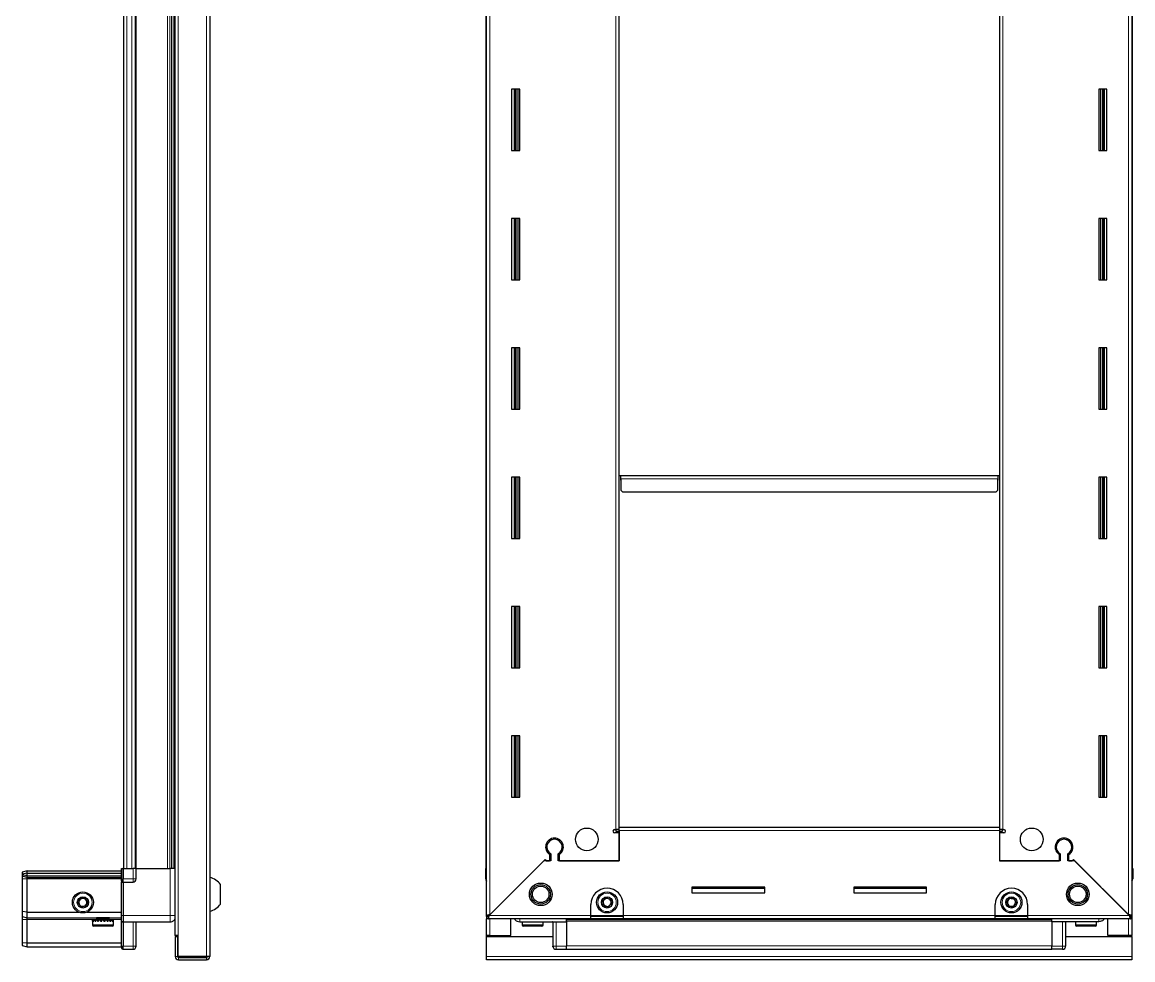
# Model space of a CAD drawing. Header units: millimetres. Extents: x 964 to 3295, y -1059 to 1451.
# Drawn here: x 2532 to 3219, y 94 to 674 of the extents above; entities that cross this region are included whole.
import ezdxf

# ---------------------------------------------------------------- set-up
doc = ezdxf.new("R2010")
doc.units = ezdxf.units.MM

msp = doc.modelspace()

# ---------------------------------------------------------------- linework, layer by layer
at = {"color": 8, "linetype": 'Continuous', "lineweight": 18}
for p, q in [((2646.38, 1290.97), (2646.38, 96.17)), ((2628.98, 1278.07), (2628.98, 109.07)), ((2821.64, 1265.22), (2821.64, 121.92)), ((3216.44, 121.92), (3216.44, 1265.22)), ((2597.13, 1236.57), (2597.13, 150.57)), ((2600.33, 1236.57), (2600.33, 150.57)), ((2602.98, 1236.57), (2602.98, 150.57)), ((2622.39, 150.57), (2622.39, 1236.57)), ((2623.8, 1236.57), (2623.8, 150.57)), ((2626.25, 150.57), (2626.25, 1236.57)), ((2899.44, 174.57), (2899.44, 1212.57)), ((3138.64, 1212.57), (3138.64, 174.57)), ((2836.54, 632.57), (2836.54, 594.57)), ((2837.78, 632.57), (2837.78, 594.57)), ((3200.3, 594.57), (3200.3, 632.57)), ((3201.54, 594.57), (3201.54, 632.57)), ((2836.54, 552.57), (2836.54, 514.57)), ((2837.78, 552.57), (2837.78, 514.57)), ((3200.3, 514.57), (3200.3, 552.57)), ((3201.54, 514.57), (3201.54, 552.57)), ((2836.54, 472.57), (2836.54, 434.57)), ((2837.78, 472.57), (2837.78, 434.57)), ((3200.3, 434.57), (3200.3, 472.57)), ((3201.54, 434.57), (3201.54, 472.57)), ((2836.54, 392.57), (2836.54, 354.57)), ((2837.78, 392.57), (2837.78, 354.57)), ((2902.54, 391.47), (3135.54, 391.47)), ((3200.3, 354.57), (3200.3, 392.57)), ((3201.54, 354.57), (3201.54, 392.57)), ((2836.54, 312.57), (2836.54, 274.57)), ((2837.78, 312.57), (2837.78, 274.57)), ((3200.3, 274.57), (3200.3, 312.57)), ((3201.54, 274.57), (3201.54, 312.57)), ((2836.54, 232.57), (2836.54, 194.57)), ((2837.78, 232.57), (2837.78, 194.57)), ((3200.3, 194.57), (3200.3, 232.57)), ((3201.54, 194.57), (3201.54, 232.57)), ((3136.54, 173.97), (2901.54, 173.97)), ((2594.98, 150.57), (2594.65, 150.57)), ((2600.98, 150.57), (2600.98, 144.07)), ((2623.98, 150.57), (2623.98, 121.57)), ((2535.48, 144.07), (2532.48, 144.07)), ((2535.48, 144.07), (2593.78, 144.07)), ((2594.98, 141.87), (2593.78, 141.87)), ((2594.98, 144.07), (2594.65, 144.07)), ((2594.98, 144.07), (2600.98, 144.07)), ((2602.98, 144.07), (2600.98, 144.07)), ((2600.98, 144.07), (2600.98, 142.07)), ((2819.54, 144.07), (2819.04, 144.07)), ((3218.54, 144.07), (3219.04, 144.07)), ((2532.48, 119.07), (2535.48, 119.07)), ((2535.48, 119.07), (2578.48, 119.07)), ((2586.48, 119.07), (2593.78, 119.07)), ((2594.98, 121.57), (2593.78, 121.57)), ((2594.98, 117.37), (2593.78, 117.37)), ((2594.98, 121.57), (2623.98, 121.57)), ((2600.98, 117.57), (2600.98, 102.57)), ((2821.14, 121.42), (2884.04, 121.42)), ((2821.64, 109.07), (2821.64, 119.32)), ((2862.54, 102.57), (2862.54, 117.57)), ((2869.04, 119.31), (3169.04, 119.31)), ((2869.04, 118.07), (3169.04, 118.07)), ((2904.04, 121.42), (2884.04, 121.42)), ((2904.04, 121.42), (3134.04, 121.42)), ((3154.04, 121.42), (3134.04, 121.42)), ((3154.04, 121.42), (3216.94, 121.42)), ((3175.54, 102.57), (3175.54, 117.57)), ((3216.44, 119.32), (3216.44, 109.07)), ((2588.98, 115.67), (2575.98, 115.67)), ((2845.84, 115.67), (2841.54, 115.67)), ((2854.54, 115.67), (2845.84, 115.67)), ((3191.51, 115.67), (3183.54, 115.67)), ((3196.54, 115.67), (3191.51, 115.67)), ((2821.64, 108.57), (2821.64, 109.07)), ((3216.44, 109.07), (3216.44, 108.57)), ((2594.98, 102.57), (2593.78, 102.57)), ((2594.98, 102.57), (2600.98, 102.57)), ((2600.98, 102.57), (2602.98, 102.57)), ((2600.98, 102.57), (2600.98, 100.57)), ((2628.48, 96.17), (2626.98, 96.17)), ((3218.54, 96.17), (2819.54, 96.17)), ((2860.54, 102.57), (2862.54, 102.57)), ((2869.04, 102.57), (2862.54, 102.57)), ((2862.54, 100.57), (2862.54, 102.57)), ((2869.04, 102.72), (3169.04, 102.72)), ((3169.04, 102.57), (3175.54, 102.57)), ((3177.54, 102.57), (3175.54, 102.57)), ((3175.54, 100.57), (3175.54, 102.57)), ((2629.08, 95.57), (2629.08, 94.07))]:
    msp.add_line(p, q, dxfattribs=at)
at = {"color": 7, "linetype": 'Continuous', "lineweight": 25}
for p, q in [((2648.48, 1290.97), (2648.48, 96.17)), ((2626.88, 1278.07), (2626.88, 109.07)), ((2819.54, 121.32), (2819.54, 1265.82)), ((3218.54, 1265.82), (3218.54, 121.32)), ((2595.13, 1236.57), (2595.13, 150.57)), ((2602.33, 1236.57), (2602.33, 150.57)), ((2625.01, 150.57), (2625.01, 1236.57)), ((2625.04, 150.57), (2625.04, 1236.57)), ((2626.83, 1236.57), (2626.83, 150.57)), ((2819.19, 1236.57), (2819.19, 150.57)), ((3218.89, 150.57), (3218.89, 1236.57)), ((2901.54, 176.07), (2901.54, 1211.07)), ((3136.54, 1211.07), (3136.54, 176.07)), ((2840.04, 632.57), (2835.04, 632.57)), ((2835.04, 632.57), (2835.04, 594.57)), ((2837.19, 594.57), (2837.19, 632.57)), ((2838.98, 594.57), (2838.98, 632.57)), ((2839.02, 594.57), (2839.02, 632.57)), ((2840.04, 594.57), (2840.04, 632.57)), ((3198.04, 632.57), (3198.04, 594.57)), ((3203.04, 632.57), (3198.04, 632.57)), ((3199.06, 632.57), (3199.06, 594.57)), ((3199.1, 632.57), (3199.1, 594.57)), ((3200.89, 632.57), (3200.89, 594.57)), ((3203.04, 594.57), (3203.04, 632.57)), ((2835.04, 594.57), (2840.04, 594.57)), ((3198.04, 594.57), (3203.04, 594.57)), ((2840.04, 552.57), (2835.04, 552.57)), ((2835.04, 552.57), (2835.04, 514.57)), ((2837.19, 514.57), (2837.19, 552.57)), ((2838.98, 514.57), (2838.98, 552.57)), ((2839.02, 514.57), (2839.02, 552.57)), ((2840.04, 514.57), (2840.04, 552.57)), ((3198.04, 552.57), (3198.04, 514.57)), ((3203.04, 552.57), (3198.04, 552.57)), ((3199.06, 552.57), (3199.06, 514.57)), ((3199.1, 552.57), (3199.1, 514.57)), ((3200.89, 552.57), (3200.89, 514.57)), ((3203.04, 514.57), (3203.04, 552.57)), ((2835.04, 514.57), (2840.04, 514.57)), ((3198.04, 514.57), (3203.04, 514.57)), ((2840.04, 472.57), (2835.04, 472.57)), ((2835.04, 472.57), (2835.04, 434.57)), ((2837.19, 434.57), (2837.19, 472.57)), ((2838.98, 434.57), (2838.98, 472.57)), ((2839.02, 434.57), (2839.02, 472.57)), ((2840.04, 434.57), (2840.04, 472.57)), ((3198.04, 472.57), (3198.04, 434.57)), ((3203.04, 472.57), (3198.04, 472.57)), ((3199.06, 472.57), (3199.06, 434.57)), ((3199.1, 472.57), (3199.1, 434.57)), ((3200.89, 472.57), (3200.89, 434.57)), ((3203.04, 434.57), (3203.04, 472.57)), ((2835.04, 434.57), (2840.04, 434.57)), ((3198.04, 434.57), (3203.04, 434.57)), ((2840.04, 392.57), (2835.04, 392.57)), ((2835.04, 392.57), (2835.04, 354.57)), ((2837.19, 354.57), (2837.19, 392.57)), ((2838.98, 354.57), (2838.98, 392.57)), ((2839.02, 354.57), (2839.02, 392.57)), ((2840.04, 354.57), (2840.04, 392.57)), ((2901.54, 393.57), (2902.29, 393.57)), ((2902.29, 393.57), (2902.29, 390.72)), ((2902.54, 391.47), (2902.54, 393.57)), ((2902.54, 393.57), (3135.54, 393.57)), ((2902.54, 391.47), (2902.54, 384.57)), ((3135.54, 393.57), (3135.54, 391.47)), ((3135.54, 384.57), (3135.54, 391.47)), ((3135.79, 390.72), (3135.79, 393.57)), ((3135.79, 393.57), (3136.54, 393.57)), ((3198.04, 392.57), (3198.04, 354.57)), ((3203.04, 392.57), (3198.04, 392.57)), ((3199.06, 392.57), (3199.06, 354.57)), ((3199.1, 392.57), (3199.1, 354.57)), ((3200.89, 392.57), (3200.89, 354.57)), ((3203.04, 354.57), (3203.04, 392.57)), ((2902.29, 390.72), (2902.54, 390.72)), ((2902.54, 384.57), (2903.54, 383.57)), ((3134.54, 383.57), (3135.54, 384.57)), ((3135.54, 390.72), (3135.79, 390.72)), ((2903.54, 383.57), (3134.54, 383.57)), ((2835.04, 354.57), (2840.04, 354.57)), ((3198.04, 354.57), (3203.04, 354.57)), ((2840.04, 312.57), (2835.04, 312.57)), ((2835.04, 312.57), (2835.04, 274.57)), ((2837.19, 274.57), (2837.19, 312.57)), ((2838.98, 274.57), (2838.98, 312.57)), ((2839.02, 274.57), (2839.02, 312.57)), ((2840.04, 274.57), (2840.04, 312.57)), ((3198.04, 312.57), (3198.04, 274.57)), ((3203.04, 312.57), (3198.04, 312.57)), ((3199.06, 312.57), (3199.06, 274.57)), ((3199.1, 312.57), (3199.1, 274.57)), ((3200.89, 312.57), (3200.89, 274.57)), ((3203.04, 274.57), (3203.04, 312.57)), ((2835.04, 274.57), (2840.04, 274.57)), ((3198.04, 274.57), (3203.04, 274.57)), ((2840.04, 232.57), (2835.04, 232.57)), ((2835.04, 232.57), (2835.04, 194.57)), ((2837.19, 194.57), (2837.19, 232.57)), ((2838.98, 194.57), (2838.98, 232.57)), ((2839.02, 194.57), (2839.02, 232.57)), ((2840.04, 194.57), (2840.04, 232.57)), ((3198.04, 232.57), (3198.04, 194.57)), ((3203.04, 232.57), (3198.04, 232.57)), ((3199.06, 232.57), (3199.06, 194.57)), ((3199.1, 232.57), (3199.1, 194.57)), ((3200.89, 232.57), (3200.89, 194.57)), ((3203.04, 194.57), (3203.04, 232.57)), ((2835.04, 194.57), (2840.04, 194.57)), ((3198.04, 194.57), (3203.04, 194.57)), ((2898.69, 174.57), (2899.44, 174.57)), ((2901.54, 172.57), (2898.69, 172.57)), ((2901.54, 174.57), (2899.44, 174.57)), ((2899.54, 174.57), (2899.54, 173.57)), ((2899.54, 173.57), (2901.54, 173.57)), ((2901.54, 173.97), (2901.54, 176.07)), ((2901.54, 176.07), (3136.54, 176.07)), ((2901.54, 173.97), (2901.54, 155.32)), ((2901.54, 155.32), (2901.54, 172.57)), ((3136.54, 176.07), (3136.54, 173.97)), ((3138.64, 174.57), (3136.54, 174.57)), ((3136.54, 173.97), (3136.54, 155.32)), ((3136.54, 173.57), (3138.54, 173.57)), ((3136.54, 172.57), (3136.54, 155.32)), ((3139.39, 172.57), (3136.54, 172.57)), ((3138.54, 173.57), (3138.54, 174.57)), ((3138.64, 174.57), (3139.39, 174.57)), ((2859.54, 168.94), (2859.54, 168.18)), ((3178.54, 168.94), (3178.54, 168.18)), ((2858.54, 159.21), (2858.54, 155.32)), ((2859.24, 159.61), (2859.24, 155.32)), ((2863.84, 155.32), (2863.84, 159.61)), ((2864.54, 155.32), (2864.54, 159.21)), ((3173.54, 159.21), (3173.54, 155.32)), ((3174.24, 159.61), (3174.24, 155.32)), ((3178.84, 155.32), (3178.84, 159.61)), ((3179.54, 155.32), (3179.54, 159.21)), ((2855.04, 155.32), (2821.14, 121.42)), ((2821.64, 121.92), (2855.74, 156.02)), ((2859.24, 155.32), (2855.04, 155.32)), ((2855.74, 156.02), (2856.44, 155.32)), ((2856.44, 155.32), (2858.54, 155.32)), ((2901.54, 155.32), (2863.84, 155.32)), ((2864.54, 155.32), (2901.54, 155.32)), ((3174.24, 155.32), (3136.54, 155.32)), ((3136.54, 155.32), (3173.54, 155.32)), ((3183.04, 155.32), (3178.84, 155.32)), ((3179.54, 155.32), (3181.64, 155.32)), ((3181.64, 155.32), (3182.34, 156.02)), ((3182.34, 156.02), (3216.44, 121.92)), ((3216.94, 121.42), (3183.04, 155.32)), ((2535.48, 149.07), (2532.48, 148.27)), ((2532.48, 148.27), (2532.48, 147.12)), ((2535.48, 147.57), (2532.48, 147.12)), ((2532.48, 147.12), (2532.48, 146.62)), ((2535.48, 146.07), (2532.48, 146.62)), ((2532.48, 146.62), (2532.48, 145.87)), ((2535.48, 145.07), (2532.48, 145.87)), ((2532.48, 145.87), (2532.48, 144.07)), ((2535.48, 147.57), (2535.48, 149.07)), ((2535.48, 149.07), (2593.78, 149.07)), ((2535.48, 146.07), (2535.48, 147.57)), ((2535.48, 147.57), (2593.78, 147.57)), ((2535.48, 146.07), (2593.78, 146.07)), ((2535.48, 145.07), (2535.48, 146.07)), ((2535.48, 145.07), (2593.78, 145.07)), ((2535.48, 144.07), (2535.48, 145.07)), ((2593.78, 142.75), (2593.78, 150.57)), ((2593.78, 150.57), (2594.65, 150.57)), ((2594.65, 150.57), (2594.65, 150.57)), ((2594.65, 150.57), (2594.65, 144.07)), ((2594.98, 150.57), (2594.65, 150.57)), ((2594.98, 150.57), (2594.98, 144.07)), ((2594.98, 150.57), (2594.98, 150.57)), ((2594.98, 150.57), (2594.98, 144.07)), ((2594.98, 150.57), (2600.98, 150.57)), ((2602.98, 150.57), (2600.98, 150.57)), ((2602.98, 144.07), (2602.98, 150.57)), ((2602.98, 150.57), (2623.98, 150.57)), ((2819.04, 150.57), (2819.04, 150.57)), ((2819.04, 144.07), (2819.04, 150.57)), ((2819.04, 150.57), (2819.04, 150.57)), ((2819.04, 150.57), (2819.04, 144.07)), ((2819.54, 150.57), (2819.04, 150.57)), ((3218.54, 150.57), (3219.04, 150.57)), ((3219.04, 150.57), (3219.04, 150.57)), ((3219.04, 144.07), (3219.04, 150.57)), ((3219.04, 150.57), (3219.04, 144.07)), ((2532.48, 144.07), (2532.48, 123.9)), ((2535.48, 123.57), (2535.48, 144.07)), ((2593.78, 142.75), (2593.78, 142.07)), ((2594.98, 142.07), (2593.78, 142.07)), ((2593.78, 141.87), (2593.78, 142.07)), ((2593.78, 121.57), (2593.78, 141.87)), ((2594.98, 142.07), (2594.98, 144.07)), ((2594.98, 142.07), (2594.98, 141.87)), ((2594.98, 142.07), (2600.98, 142.07)), ((2594.98, 141.87), (2594.98, 121.57)), ((2655.08, 128.57), (2655.08, 140.57)), ((2819.54, 142.75), (2819.54, 142.75)), ((2991.54, 139.07), (2946.54, 139.07)), ((2946.54, 139.07), (2946.54, 135.57)), ((2946.54, 138.32), (2991.54, 138.32)), ((2991.54, 135.57), (2991.54, 139.07)), ((3091.54, 139.07), (3046.54, 139.07)), ((3046.54, 139.07), (3046.54, 135.57)), ((3046.54, 138.32), (3091.54, 138.32)), ((3091.54, 135.57), (3091.54, 139.07)), ((2946.54, 135.57), (2991.54, 135.57)), ((3046.54, 135.57), (3091.54, 135.57)), ((2535.48, 123.57), (2532.48, 123.9)), ((2532.48, 123.9), (2532.48, 120.87)), ((2884.04, 121.42), (2884.04, 128.32)), ((2904.04, 128.32), (2904.04, 121.42)), ((3134.04, 121.42), (3134.04, 128.32)), ((3154.04, 128.32), (3154.04, 121.42)), ((2532.48, 120.87), (2535.48, 120.07)), ((2532.48, 120.87), (2532.48, 119.07)), ((2532.48, 119.07), (2532.48, 104.73)), ((2535.48, 123.57), (2567.48, 123.57)), ((2535.48, 120.07), (2535.48, 123.57)), ((2535.48, 120.07), (2593.78, 120.07)), ((2535.48, 119.07), (2535.48, 120.07)), ((2535.48, 104.57), (2535.48, 119.07)), ((2572.48, 123.57), (2593.78, 123.57)), ((2575.98, 118.57), (2575.98, 115.67)), ((2576, 118.57), (2575.98, 118.57)), ((2576, 118.07), (2576, 118.57)), ((2576.1, 118.57), (2576, 118.57)), ((2576, 118.07), (2576.1, 118.07)), ((2576.1, 118.07), (2576.1, 118.57)), ((2576.47, 118.57), (2576.1, 118.57)), ((2576.47, 118.07), (2576.47, 118.57)), ((2576.79, 118.57), (2576.47, 118.57)), ((2576.47, 118.07), (2576.79, 118.07)), ((2576.79, 118.07), (2576.79, 118.57)), ((2577.53, 118.57), (2576.79, 118.57)), ((2577.53, 118.07), (2577.53, 118.57)), ((2578.04, 118.57), (2577.53, 118.57)), ((2577.53, 118.07), (2578.04, 118.07)), ((2578.04, 118.07), (2578.04, 118.57)), ((2579.07, 118.57), (2578.04, 118.57)), ((2578.08, 118.67), (2578.08, 118.57)), ((2586.88, 118.67), (2578.08, 118.67)), ((2578.48, 120.07), (2578.48, 120.04)), ((2578.48, 120.04), (2579.17, 119.55)), ((2586.48, 120.04), (2578.48, 120.04)), ((2579.17, 119.55), (2578.48, 119.07)), ((2586.48, 119.07), (2578.48, 119.07)), ((2579.07, 118.07), (2579.07, 118.57)), ((2579.72, 118.57), (2579.07, 118.57)), ((2579.07, 118.07), (2579.72, 118.07)), ((2585.79, 119.55), (2579.17, 119.55)), ((2579.72, 118.07), (2579.72, 118.57)), ((2580.95, 118.57), (2579.72, 118.57)), ((2580.95, 118.07), (2580.95, 118.57)), ((2581.44, 118.57), (2580.95, 118.57)), ((2580.95, 118.07), (2581.68, 118.07)), ((2581.44, 118.07), (2581.44, 118.57)), ((2581.68, 118.07), (2581.68, 118.57)), ((2582.98, 118.57), (2581.68, 118.57)), ((2582.98, 118.07), (2582.98, 118.57)), ((2582.98, 118.07), (2583.71, 118.07)), ((2583.31, 118.07), (2583.31, 118.57)), ((2583.71, 118.57), (2583.31, 118.57)), ((2583.71, 118.07), (2583.71, 118.57)), ((2584.95, 118.57), (2583.71, 118.57)), ((2584.95, 118.07), (2584.95, 118.57)), ((2585.62, 118.57), (2584.95, 118.57)), ((2584.95, 118.07), (2585.62, 118.07)), ((2585.62, 118.07), (2585.62, 118.57)), ((2586.69, 118.57), (2585.62, 118.57)), ((2585.79, 119.55), (2586.48, 120.04)), ((2586.48, 119.07), (2585.79, 119.55)), ((2586.48, 120.04), (2586.48, 120.07)), ((2586.69, 118.07), (2586.69, 118.57)), ((2587.23, 118.57), (2586.69, 118.57)), ((2586.69, 118.07), (2587.23, 118.07)), ((2586.88, 118.57), (2586.88, 118.67)), ((2587.23, 118.07), (2587.23, 118.57)), ((2588.02, 118.57), (2587.23, 118.57)), ((2588.02, 118.07), (2588.02, 118.57)), ((2588.37, 118.57), (2588.02, 118.57)), ((2588.02, 118.07), (2588.37, 118.07)), ((2588.37, 118.07), (2588.37, 118.57)), ((2588.8, 118.57), (2588.37, 118.57)), ((2588.8, 118.07), (2588.8, 118.57)), ((2588.93, 118.57), (2588.8, 118.57)), ((2588.8, 118.07), (2588.93, 118.07)), ((2588.93, 118.07), (2588.93, 118.57)), ((2588.98, 118.57), (2588.93, 118.57)), ((2588.98, 115.67), (2588.98, 118.57)), ((2593.78, 117.57), (2593.78, 121.57)), ((2594.98, 117.57), (2593.78, 117.57)), ((2593.78, 117.37), (2593.78, 117.57)), ((2593.78, 102.57), (2593.78, 117.37)), ((2594.98, 121.57), (2594.98, 117.57)), ((2594.98, 117.57), (2594.98, 117.37)), ((2594.98, 117.57), (2623.98, 117.57)), ((2594.98, 117.37), (2594.98, 102.57)), ((2594.98, 117.37), (2594.98, 102.57)), ((2602.98, 102.57), (2602.98, 117.57)), ((2819.54, 120.82), (2819.54, 121.32)), ((2821.04, 121.32), (2819.54, 121.32)), ((2819.54, 120.82), (2819.54, 119.32)), ((2820.54, 120.82), (2819.54, 120.82)), ((2819.54, 109.07), (2819.54, 119.32)), ((2820.54, 119.32), (2819.54, 119.32)), ((2820.54, 120.82), (2820.54, 119.32)), ((2884.04, 119.32), (2820.54, 119.32)), ((2834.54, 109.07), (2834.54, 119.32)), ((2840.04, 117.57), (2869.04, 117.57)), ((2841.54, 117.57), (2841.54, 115.67)), ((2854.54, 115.67), (2854.54, 117.57)), ((2860.54, 117.57), (2860.54, 102.57)), ((3169.04, 118.72), (2869.04, 118.72)), ((2869.04, 117.57), (2869.04, 118.07)), ((2869.04, 117.57), (2869.04, 102.57)), ((2884.04, 119.32), (2884.04, 121.42)), ((2904.04, 120.82), (2884.04, 120.82)), ((2904.04, 119.32), (2884.04, 119.32)), ((2904.04, 121.42), (2904.04, 119.32)), ((3134.04, 119.32), (2904.04, 119.32)), ((3134.04, 119.32), (3134.04, 121.42)), ((3154.04, 120.82), (3134.04, 120.82)), ((3154.04, 119.32), (3134.04, 119.32)), ((3154.04, 121.42), (3154.04, 119.32)), ((3217.54, 119.32), (3154.04, 119.32)), ((3169.04, 117.57), (3169.04, 118.07)), ((3198.04, 117.57), (3169.04, 117.57)), ((3169.04, 117.57), (3169.04, 102.57)), ((3177.54, 117.57), (3177.54, 102.57)), ((3183.54, 117.57), (3183.54, 115.67)), ((3196.54, 115.67), (3196.54, 117.57)), ((3203.54, 109.07), (3203.54, 119.32)), ((3217.04, 121.32), (3218.54, 121.32)), ((3217.54, 120.82), (3217.54, 119.32)), ((3218.54, 120.82), (3217.54, 120.82)), ((3218.54, 119.32), (3217.54, 119.32)), ((3218.54, 121.32), (3218.54, 120.82)), ((3218.54, 120.82), (3218.54, 119.32)), ((3218.54, 119.32), (3218.54, 109.07)), ((2588.18, 114.87), (2576.78, 114.87)), ((2846.11, 114.87), (2842.34, 114.87)), ((2853.74, 114.87), (2846.11, 114.87)), ((3191.33, 114.87), (3184.34, 114.87)), ((3195.74, 114.87), (3191.33, 114.87)), ((2532.48, 104.73), (2535.48, 104.57)), ((2532.48, 104.73), (2532.48, 102.87)), ((2535.48, 104.57), (2593.78, 104.57)), ((2535.48, 102.07), (2535.48, 104.57)), ((2628.98, 109.07), (2626.88, 109.07)), ((2626.98, 108.57), (2628.48, 108.57)), ((2626.98, 108.57), (2626.98, 96.17)), ((2628.48, 108.57), (2628.48, 96.17)), ((2628.98, 96.17), (2628.98, 109.07)), ((2821.64, 109.07), (2819.54, 109.07)), ((2819.54, 108.57), (2819.54, 109.07)), ((2819.54, 96.17), (2819.54, 108.57)), ((2819.54, 108.57), (2860.54, 108.57)), ((2821.04, 108.57), (2821.04, 109.07)), ((2821.64, 109.07), (2834.54, 109.07)), ((3177.54, 108.57), (3218.54, 108.57)), ((3216.44, 109.07), (3203.54, 109.07)), ((3218.54, 109.07), (3216.44, 109.07)), ((3217.04, 108.57), (3217.04, 109.07)), ((3218.54, 108.57), (3218.54, 109.07)), ((3218.54, 108.57), (3218.54, 96.17)), ((2532.48, 102.87), (2535.48, 102.07)), ((2535.48, 102.07), (2593.78, 102.07)), ((2593.78, 102.57), (2593.78, 101.07)), ((2593.78, 101.07), (2594.65, 100.57)), ((2594.98, 100.57), (2594.65, 100.57)), ((2594.98, 100.57), (2594.98, 102.57)), ((2594.98, 100.57), (2600.98, 100.57)), ((2646.38, 96.17), (2628.98, 96.17)), ((2648.48, 96.17), (2646.38, 96.17)), ((2819.54, 94.07), (2819.54, 96.17)), ((2860.54, 102.57), (2860.54, 102.57)), ((2862.54, 100.57), (2869.04, 100.57)), ((2862.54, 100.57), (2869.04, 100.57)), ((2869.04, 100.57), (2869.04, 102.57)), ((2869.04, 100.72), (3169.04, 100.72)), ((2869.04, 100.57), (2869.04, 100.57)), ((3169.04, 100.57), (3169.04, 102.57)), ((3175.54, 100.57), (3169.04, 100.57)), ((3169.04, 100.57), (3169.04, 100.57)), ((3169.04, 100.57), (3169.04, 100.57)), ((3175.54, 100.57), (3169.04, 100.57)), ((3176.86, 101.07), (3176.86, 101.07)), ((3218.54, 96.17), (3218.54, 94.07)), ((2629.08, 95.57), (2646.38, 95.57)), ((2629.08, 94.07), (2646.38, 94.07)), ((2646.38, 95.57), (2646.38, 94.07)), ((3218.54, 94.07), (2819.54, 94.07))]:
    msp.add_line(p, q, dxfattribs=at)
at = {"color": 7, "linetype": 'Continuous', "lineweight": 25, "flags": 128}
msp.add_lwpolyline([(2860.69, 101.82), (2860.58, 102.18), (2860.54, 102.57)], dxfattribs=at)
at = {"color": 7, "linetype": 'Continuous', "lineweight": 25}
for centre, radius in [((2881.54, 168.57), 7), ((3156.54, 168.57), 7), ((2853.04, 134.57), 7), ((2853.04, 134.57), 6.03), ((2853.04, 134.57), 5.1), ((3185.04, 134.57), 7), ((3185.04, 134.57), 6.02), ((3185.04, 134.57), 5.1), ((2569.98, 129.57), 6.5), ((2569.98, 129.57), 3.46), ((2894.04, 129.57), 6.5), ((2894.04, 129.57), 3.46), ((3144.04, 129.57), 6.5), ((3144.04, 129.57), 3.46)]:
    msp.add_circle(centre, radius, dxfattribs=at)
at = {"color": 8, "linetype": 'Continuous', "lineweight": 18}
for centre in [(2569.98, 129.57), (2894.04, 129.57), (3144.04, 129.57)]:
    msp.add_circle(centre, 5.7, dxfattribs=at)
at = {"color": 7, "linetype": 'Continuous', "lineweight": 25}
for centre, radius, start, end in [((2898.69, 173.57), 1, 90, 270), ((3139.39, 173.57), 1, 270, 90), ((2861.54, 163.82), 5.5, 303.05573, 236.94427), ((2861.54, 163.82), 4.8, 298.63099, 241.36901), ((3176.54, 163.82), 5.5, 303.05573, 236.94427), ((3176.54, 163.82), 4.8, 298.63099, 241.36901), ((2645.46, 133.55), 11.91, 36.1266, 75.29965), ((2600.98, 144.07), 2, 270, 0), ((2821.04, 144.07), 2, 180, 199.56674), ((2821.04, 144.07), 2, 180, 221.39416), ((2821.04, 144.07), 2, 213.78451, 221.40962), ((2894.04, 128.32), 10, 90, 180), ((2894.04, 128.32), 10, 0, 90), ((3144.04, 128.32), 10, 90, 180), ((3144.04, 128.32), 10, 0, 90), ((3217.04, 144.07), 2, 318.59038, 0), ((2569.98, 129.57), 2.5, 155.91157, 215.91157), ((2569.98, 129.57), 2.5, 95.91157, 155.91157), ((2569.98, 129.57), 2.5, 35.91157, 95.91157), ((2569.98, 129.57), 2.5, 335.91157, 35.91157), ((2894.04, 129.57), 2.5, 127.47401, 187.47401), ((2894.04, 129.57), 2.5, 67.47401, 127.47401), ((2894.04, 129.57), 2.5, 7.47401, 67.47401), ((3144.04, 129.57), 2.5, 147.04236, 207.04236), ((3144.04, 129.57), 2.5, 87.04236, 147.04236), ((3144.04, 129.57), 2.5, 27.04236, 87.04236), ((3144.04, 129.57), 2.5, 327.04236, 27.04236), ((2569.98, 129.57), 2.5, 215.91157, 275.91157), ((2569.98, 129.57), 2.5, 275.91157, 335.91157), ((2645.46, 135.6), 11.91, 284.70035, 323.8734), ((2894.04, 129.57), 2.5, 187.47401, 247.47401), ((2894.04, 129.57), 2.5, 247.47401, 307.47401), ((2894.04, 129.57), 2.5, 307.47401, 7.47401), ((3144.04, 129.57), 2.5, 207.04236, 267.04236), ((3144.04, 129.57), 2.5, 267.04236, 327.04236), ((2578.08, 119.07), 0.4, 270, 360), ((2586.88, 119.07), 0.4, 180, 270), ((2860.34, 117.37), 0.2, 0, 90), ((3177.74, 117.37), 0.2, 90, 180), ((2576.78, 115.67), 0.8, 180, 270), ((2588.18, 115.67), 0.8, 270, 360), ((2842.34, 115.67), 0.8, 180, 270), ((2853.74, 115.67), 0.8, 270, 0), ((3184.34, 115.67), 0.8, 180, 270), ((3195.74, 115.67), 0.8, 270, 0), ((2600.98, 102.57), 2, 270, 0), ((2629.08, 96.17), 2.1, 180, 270), ((2629.08, 96.17), 0.6, 180, 270), ((2646.38, 96.17), 0.6, 270, 0), ((2646.38, 96.17), 2.1, 270, 0), ((2862.54, 102.57), 2, 180, 270), ((3175.54, 102.57), 2, 270, 0), ((3175.54, 102.57), 2, 270, 288.58003), ((3175.54, 102.57), 2, 303.94202, 311.40962)]:
    msp.add_arc(centre, radius, start, end, dxfattribs=at)
msp.add_ellipse((2591.19, 144.07), major_axis=(3.46, 0), ratio=0.57735, start_param=5.560451, end_param=6.283185, dxfattribs=at)
for points, knots in [([(2626.83, 150.57), (2626.8, 150.57), (2626.58, 150.57), (2625.86, 150.57), (2624.89, 150.57), (2624.24, 150.57), (2623.98, 150.57)], [0, 0, 0, 0, 0.0717073, 0.4209791, 0.7702508, 1, 1, 1, 1]), ([(2567.11, 129.27), (2567.32, 129.74), (2567.72, 130.63), (2568.11, 131.5), (2568.29, 131.91)], [0, 0, 0, 0, 0.534686, 1, 1, 1, 1]), ([(2568.29, 131.91), (2568.63, 131.94), (2569.45, 132.03), (2570.44, 132.13), (2571.04, 132.19), (2571.16, 132.21)], [0, 0, 0, 0, 0.362901, 0.866875, 1, 1, 1, 1]), ([(2571.16, 132.21), (2571.46, 131.79), (2572.03, 131.01), (2572.59, 130.23), (2572.85, 129.87)], [0, 0, 0, 0, 0.5346859, 1, 1, 1, 1]), ([(2891.37, 130.68), (2891.47, 130.75), (2891.95, 131.12), (2892.74, 131.72), (2893.39, 132.22), (2893.66, 132.43)], [0, 0, 0, 0, 0.1331247, 0.6370994, 1, 1, 1, 1]), ([(2891.75, 127.81), (2891.68, 128.33), (2891.56, 129.28), (2891.43, 130.23), (2891.37, 130.68)], [0, 0, 0, 0, 0.534686, 1, 1, 1, 1]), ([(2893.66, 132.43), (2894.14, 132.24), (2895.03, 131.87), (2895.92, 131.5), (2896.33, 131.33)], [0, 0, 0, 0, 0.534686, 1, 1, 1, 1]), ([(2896.33, 131.33), (2896.4, 130.82), (2896.52, 129.86), (2896.65, 128.91), (2896.71, 128.47)], [0, 0, 0, 0, 0.534686, 1, 1, 1, 1]), ([(3141.16, 129.72), (3141.44, 130.15), (3141.96, 130.96), (3142.48, 131.77), (3142.73, 132.14)], [0, 0, 0, 0, 0.534686, 1, 1, 1, 1]), ([(3142.73, 132.14), (3142.85, 132.14), (3143.45, 132.1), (3144.44, 132.05), (3145.27, 132.01), (3145.61, 131.99)], [0, 0, 0, 0, 0.133125, 0.637099, 1, 1, 1, 1]), ([(3145.61, 131.99), (3145.84, 131.53), (3146.28, 130.67), (3146.72, 129.82), (3146.92, 129.42)], [0, 0, 0, 0, 0.534686, 1, 1, 1, 1]), ([(2568.81, 126.94), (2568.5, 127.35), (2567.94, 128.13), (2567.37, 128.91), (2567.11, 129.27)], [0, 0, 0, 0, 0.534686, 1, 1, 1, 1]), ([(2571.68, 127.23), (2571.55, 127.22), (2570.96, 127.16), (2569.97, 127.06), (2569.15, 126.97), (2568.81, 126.94)], [0, 0, 0, 0, 0.133125, 0.637099, 1, 1, 1, 1]), ([(2572.85, 129.87), (2572.64, 129.4), (2572.25, 128.52), (2571.86, 127.64), (2571.68, 127.23)], [0, 0, 0, 0, 0.534686, 1, 1, 1, 1]), ([(2894.41, 126.71), (2893.94, 126.91), (2893.05, 127.28), (2892.16, 127.64), (2891.75, 127.81)], [0, 0, 0, 0, 0.534686, 1, 1, 1, 1]), ([(2896.71, 128.47), (2896.43, 128.26), (2895.78, 127.75), (2894.99, 127.15), (2894.51, 126.78), (2894.41, 126.71)], [0, 0, 0, 0, 0.3629006, 0.8668753, 1, 1, 1, 1]), ([(3142.47, 127.15), (3142.23, 127.61), (3141.8, 128.47), (3141.36, 129.32), (3141.16, 129.72)], [0, 0, 0, 0, 0.534686, 1, 1, 1, 1]), ([(3145.35, 127), (3145.01, 127.02), (3144.19, 127.06), (3143.19, 127.11), (3142.59, 127.14), (3142.47, 127.15)], [0, 0, 0, 0, 0.362901, 0.866875, 1, 1, 1, 1]), ([(3146.92, 129.42), (3146.64, 128.99), (3146.12, 128.18), (3145.59, 127.37), (3145.35, 127)], [0, 0, 0, 0, 0.5346859, 1, 1, 1, 1]), ([(2623.98, 117.57), (2624.42, 117.62), (2625.1, 117.69), (2625.91, 118.13), (2626.47, 118.56), (2626.75, 118.94), (2626.88, 119.12)], [0, 0, 0, 0, 0.384298, 0.591173, 0.802437, 1, 1, 1, 1]), ([(2821.64, 121.92), (2821.39, 121.88), (2820.89, 121.79), (2820.25, 121.65), (2819.79, 121.52), (2819.57, 121.41), (2819.55, 121.34), (2819.54, 121.32)], [0, 0, 0, 0, 0.230255, 0.448522, 0.666786, 0.88505, 1, 1, 1, 1]), ([(2820.54, 119.32), (2820.59, 119.35), (2820.68, 119.4), (2820.81, 119.79), (2820.94, 120.35), (2821.05, 120.93), (2821.12, 121.3), (2821.14, 121.42)], [0, 0, 0, 0, 0.230255, 0.448522, 0.666786, 0.88505, 1, 1, 1, 1]), ([(2836.82, 119.32), (2836.94, 119.12), (2837.33, 118.47), (2838.49, 117.76), (2839.52, 117.63), (2840.04, 117.57)], [0, 0, 0, 0, 0.18225, 0.591125, 1, 1, 1, 1]), ([(2869.04, 117.57), (2869.04, 117.61), (2869.04, 117.68), (2869.04, 118.3), (2869.04, 118.86), (2869.04, 119.24), (2869.04, 119.25)], [0, 0, 0, 0, 0.330266, 0.660532, 0.990799, 1, 1, 1, 1]), ([(3169.04, 117.57), (3169.04, 117.61), (3169.04, 117.68), (3169.04, 118.3), (3169.04, 118.86), (3169.04, 119.24), (3169.04, 119.25)], [0, 0, 0, 0, 0.330267, 0.660534, 0.990802, 1, 1, 1, 1]), ([(3201.25, 119.32), (3201.13, 119.12), (3200.75, 118.47), (3199.59, 117.76), (3198.56, 117.63), (3198.04, 117.57)], [0, 0, 0, 0, 0.18225, 0.591125, 1, 1, 1, 1]), ([(3218.54, 121.32), (3218.51, 121.37), (3218.46, 121.46), (3218.07, 121.59), (3217.51, 121.72), (3216.93, 121.83), (3216.57, 121.9), (3216.44, 121.92)], [0, 0, 0, 0, 0.230255, 0.448522, 0.666786, 0.88505, 1, 1, 1, 1]), ([(3216.94, 121.42), (3216.99, 121.17), (3217.08, 120.67), (3217.21, 120.03), (3217.34, 119.57), (3217.45, 119.35), (3217.52, 119.33), (3217.54, 119.32)], [0, 0, 0, 0, 0.230255, 0.448522, 0.666786, 0.88505, 1, 1, 1, 1])]:
    msp.add_open_spline(points, degree=3, knots=knots, dxfattribs=at)
at = {"color": 8, "linetype": 'Continuous', "lineweight": 18}
for points, knots in [([(2623.98, 121.57), (2624.42, 121.57), (2625.1, 121.57), (2625.91, 121.57), (2626.47, 121.57), (2626.75, 121.57), (2626.88, 121.57)], [0, 0, 0, 0, 0.384298, 0.591173, 0.802437, 1, 1, 1, 1]), ([(2840.04, 117.57), (2840.04, 117.62), (2840.04, 117.69), (2840.04, 118.13), (2840.04, 118.58), (2840.04, 118.99), (2840.04, 119.27), (2840.04, 119.32)], [0, 0, 0, 0, 0.3597529, 0.5534142, 0.7511852, 0.9489563, 1, 1, 1, 1]), ([(3198.04, 117.57), (3198.04, 117.62), (3198.04, 117.69), (3198.04, 118.13), (3198.04, 118.58), (3198.04, 118.99), (3198.04, 119.27), (3198.04, 119.32)], [0, 0, 0, 0, 0.359753, 0.553414, 0.751185, 0.948956, 1, 1, 1, 1])]:
    msp.add_open_spline(points, degree=3, knots=knots, dxfattribs=at)
msp.add_open_spline([(2623.98, 121.57), (2623.98, 121.05), (2623.98, 120), (2623.98, 118.68), (2623.98, 117.75), (2623.98, 117.63), (2623.98, 117.57)], degree=3, dxfattribs=at)
at = {"color": 7, "linetype": 'Continuous', "lineweight": 25}
for points in [[(2820.54, 120.82), (2820.59, 120.83), (2820.69, 120.85), (2820.84, 120.99), (2820.99, 121.19), (2821.09, 121.34), (2821.14, 121.42)], [(2821.64, 121.92), (2821.56, 121.87), (2821.4, 121.77), (2821.21, 121.62), (2821.07, 121.47), (2821.05, 121.37), (2821.04, 121.32)], [(3217.04, 121.32), (3217.03, 121.37), (3217.01, 121.47), (3216.87, 121.62), (3216.68, 121.77), (3216.52, 121.87), (3216.44, 121.92)], [(3216.94, 121.42), (3216.99, 121.34), (3217.09, 121.19), (3217.24, 120.99), (3217.39, 120.85), (3217.49, 120.83), (3217.54, 120.82)]]:
    msp.add_open_spline(points, degree=3, dxfattribs=at)

doc.saveas('drawing.dxf')
